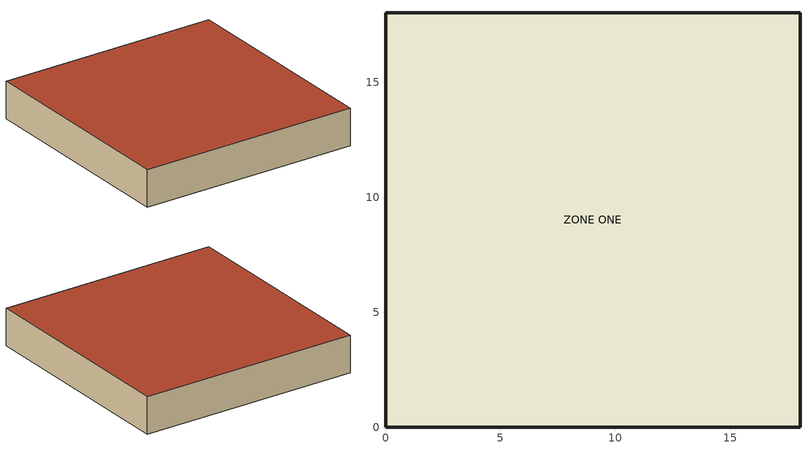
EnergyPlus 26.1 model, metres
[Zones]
ZONE ONE
 floor adiabatic (FLOOR): 18.03,0 0,0 0,18.03 18.03,18.03 z0
 wall outside (R13WALL): 0,0 18.03,0 18.03,18.03 0,18.03 0,0 z0:3.05
 roof outside (ROOF31): 0,18.03 0,0 18.03,0 18.03,18.03 z3.05
[Building]
Residential Heat Pump Demo: North Axis {deg}=0; Terrain=Suburbs; Loads Convergence Tolerance Value {W}=0.04; Temperature Convergence Tolerance Value {deltaC}=0.004; Solar Distribution=MinimalShadowing; Maximum Number of Warmup Days=30; Minimum Number of Warmup Days=6
[Site:Location]
Denver Centennial  Golden   N_CO_USA Design_Conditions: Latitude {deg}=39.74; Longitude {deg}=-105.18; Time Zone {hr}=-7; Elevation {m}=1829
[SizingPeriod:DesignDay] Day of Month=21; Humidity Condition Type=Wetbulb; Barometric Pressure {Pa}=81198; Rain Indicator=No; Snow Indicator=No; Daylight Saving Time Indicator=No; Solar Model Indicator=ASHRAEClearSky
Name | Month | Day Type | Maximum Dry-Bulb Temperature {C} | Daily Dry-Bulb Temperature Range {deltaC} | Wetbulb or DewPoint at Maximum Dry-Bulb {C} | Wind Speed {m/s} | Wind Direction {deg} | Sky Clearness
Denver Centennial  Golden   N Ann Htg 99% Condns DB | 12 | WinterDesignDay | -15.5 | 0 | -15.5 | 3 | 340 | 0
Denver Centennial  Golden   N Ann Clg 1% Condns DB=>MWB | 7 | SummerDesignDay | 32 | 15.2 | 15.5 | 4.9 | 0 | 1
[Material:NoMass] Roughness=Rough; Thermal Absorptance=0.9; Solar Absorptance=0.75; Visible Absorptance=0.75
Name | Thermal Resistance {m2-K/W}
R13LAYER | 2.290965
R31LAYER | 5.456
[Material] Thermal Absorptance=0.9
Name | Roughness | Thickness {m} | Conductivity {W/m-K} | Density {kg/m3} | Specific Heat {J/kg-K} | Solar Absorptance | Visible Absorptance
C5 - 4 IN HW CONCRETE | MediumRough | 0.101498 | 1.729577 | 2242.585 | 836.8 | 0.65 | 0.65
Wood Furniture | MediumSmooth | 0.05 | 0.15 | 608 | 1630 | 0.7 | 0.7
[Construction]
R13WALL: R13LAYER
FLOOR: C5 - 4 IN HW CONCRETE
ROOF31: R31LAYER
FurnitureConstruction: Wood Furniture
[Zone]
ZONE ONE: Type=1; Multiplier=1; Ceiling Height {m}=3.05; Volume {m3}=991.4967
[InternalMass]
ZONE ONE Furniture: Construction=FurnitureConstruction; Zone or ZoneList=ZONE ONE; Surface Area {m2}=650.16
[People]
ZONE ONE People: Zone or ZoneList or Space or SpaceList=ZONE ONE; Number of People Schedule=OCCUPY; Number of People Calculation Method=People; Number of People=4; Fraction Radiant=0.3; Activity Level Schedule=ActivityLevel
[Lights]
ZONE ONE Lights: Zone or ZoneList or Space or SpaceList=ZONE ONE; Schedule=RESIDENTIAL_LIGHTS; Design Level Calculation Method=Watts/Area; Watts per Floor Area {W/m2}=2; Return Air Fraction=0; Fraction Radiant=0.7; Fraction Visible=0.2; Fraction Replaceable=0
[ElectricEquipment]
ZONE ONE Equip: Zone or ZoneList or Space or SpaceList=ZONE ONE; Schedule=RESIDENTIAL_PLUGS; Design Level Calculation Method=Watts/Area; Watts per Floor Area {W/m2}=2.5; Fraction Latent=0; Fraction Radiant=0.3; Fraction Lost=0
[ZoneInfiltration:DesignFlowRate]
ZONE ONE Infil: Zone or ZoneList=ZONE ONE; Schedule=ALWAYS_ON; Design Flow Rate Calculation Method=Flow/Zone; Design Flow Rate {m3/s}=0.137708; Constant Term Coefficient=1; Temperature Term Coefficient=0; Velocity Term Coefficient=0; Velocity Squared Term Coefficient=0
[ZoneControl:Thermostat]
ZONE ONE Thermostat: Zone or ZoneList=ZONE ONE; Control Type Schedule=CONTROL TYPE; Control 1=DualSetPoint
[ThermostatSetpoint:DualSetpoint]
DualSetPoint: Heating Setpoint Temperature Schedule=HEAT SETPOINT; Cooling Setpoint Temperature Schedule=COOL SETPOINT
[Zone equipment]
ZONE ONE: ZONE ONE PTHP
[ZoneHVAC:PackagedTerminalHeatPump]
ZONE ONE PTHP: Availability Schedule=ALWAYS_ON; Cooling Supply Air Flow Rate {m3/s}=0.944; Heating Supply Air Flow Rate {m3/s}=0.944; Cooling Outdoor Air Flow Rate {m3/s}=0.05; Heating Outdoor Air Flow Rate {m3/s}=0.05; No Load Outdoor Air Flow Rate {m3/s}=0; Supply Air Fan=ZONE ONE PTHP Fan; Heating Coil=Carrier 50EZ060 Heating; Heating Convergence Tolerance=0.001; Cooling Coil=Carrier 50EZ060 Cooling; Cooling Convergence Tolerance=0.001; Supplemental Heating Coil=ZONE ONE Sup Heater; Maximum Supply Air Temperature from Supplemental Heater {C}=50; Maximum Outdoor Dry-Bulb Temperature for Supplemental Heater Operation {C}=21; Fan Placement=BlowThrough; Supply Air Fan Operating Mode Schedule=FAN MODE
[Fan:SystemModel]
ZONE ONE PTHP Fan: Availability Schedule=ALWAYS_ON; Design Maximum Air Flow Rate {m3/s}=0.944; Speed Control Method=Discrete; Electric Power Minimum Flow Rate Fraction=0; Design Pressure Rise {Pa}=75; Motor Efficiency=0.9; Motor In Air Stream Fraction=1; Design Electric Power Consumption {W}=AUTOSIZE; Design Power Sizing Method=TotalEfficiencyAndPressure; Fan Total Efficiency=0.5; Electric Power Function of Flow Fraction Curve=PTHPFanPowerCurve
[Coil:Cooling:DX:SingleSpeed]
Carrier 50EZ060 Cooling: Availability Schedule=ALWAYS_ON; Gross Rated Total Cooling Capacity {W}=17716.3; Gross Rated Sensible Heat Ratio=0.75; Gross Rated Cooling COP {W/W}=4.05; Rated Air Flow Rate {m3/s}=0.944; Total Cooling Capacity Function of Temperature Curve=Carrier 50EZ060 Cooling CapFTemp; Total Cooling Capacity Function of Flow Fraction Curve=Carrier 50EZ060 Cooling CapFFF; Energy Input Ratio Function of Temperature Curve=Carrier 50EZ060 Cooling EIRFTemp; Energy Input Ratio Function of Flow Fraction Curve=Carrier 50EZ060 Cooling EIRFFF; Part Load Fraction Correlation Curve=Carrier 50EZ060 Cooling PLFFPLR
[Coil:Heating:DX:SingleSpeed]
Carrier 50EZ060 Heating: Availability Schedule=ALWAYS_ON; Gross Rated Heating Capacity {W}=17303.1; Gross Rated Heating COP {W/W}=4.5; Rated Air Flow Rate {m3/s}=0.944; Heating Capacity Function of Temperature Curve=Carrier 50EZ060 Heating CapFTemp; Heating Capacity Function of Flow Fraction Curve=Carrier 50EZ060 Heating CapFFF; Energy Input Ratio Function of Temperature Curve=Carrier 50EZ060 Heating EIRFTemp; Energy Input Ratio Function of Flow Fraction Curve=Carrier 50EZ060 Heating EIRFFF; Part Load Fraction Correlation Curve=Carrier 50EZ060 Heating PLFFPLR; Minimum Outdoor Dry-Bulb Temperature for Compressor Operation {C}=-5; Maximum Outdoor Dry-Bulb Temperature for Defrost Operation {C}=5; Crankcase Heater Capacity {W}=200; Maximum Outdoor Dry-Bulb Temperature for Crankcase Heater Operation {C}=10; Defrost Strategy=Resistive; Defrost Control=Timed; Defrost Time Period Fraction=0.166667; Resistive Defrost Heater Capacity {W}=10000
[Coil:Heating:Electric]
ZONE ONE Sup Heater: Availability Schedule=ALWAYS_ON; Efficiency=1; Nominal Capacity {W}=10000
[Schedule:Compact]
ALWAYS_ON: Through: 12/31, For: AllDays, Until: 24:00, 1
RESIDENTIAL_LIGHTS: Through: 12/31, For: AllDays, Until: 06:00, 0.05, Until: 09:00, 0.35, Until: 17:00, 0.1, Until: 22:00, 0.9, Until: 24:00, 0.35
RESIDENTIAL_PLUGS: Through: 12/31, For: AllDays, Until: 06:00, 0.25, Until: 09:00, 0.45, Until: 17:00, 0.4, Until: 22:00, 0.85, Until: 24:00, 0.5
OCCUPY: Through: 12/31, For: WeekDays SummerDesignDay, Until: 07:00, 1, Until: 09:00, 0.5, Until: 17:00, 0.25, Until: 22:00, 0.9, Until: 24:00, 1, For: Weekends WinterDesignDay Holidays AllOtherDays, Until: 24:00, 1
HEAT SETPOINT: Through: 12/31, For: AllDays, Until: 24:00, 21.6667
COOL SETPOINT: Through: 12/31, For: AllDays, Until: 24:00, 22.7778
CONTROL TYPE: Through: 12/31, For: AllDays, Until: 24:00, 4
FAN MODE: Through: 12/31, For: AllDays, Until: 24:00, 0
ActivityLevel: Through: 12/31, For: AllDays, Until: 24:00, 120
[Curve:Cubic]
PTHPFanPowerCurve: Coefficient1 Constant=0; Coefficient2 x=0.027411; Coefficient3 x**2=0.00874; Coefficient4 x**3=0.969563; Minimum Value of x=0.5; Maximum Value of x=1.5; Minimum Curve Output=0.01; Maximum Curve Output=1.5
[Curve:Biquadratic] Input Unit Type for X=Temperature; Input Unit Type for Y=Temperature; Output Unit Type=Dimensionless
Name | Coefficient1 Constant | Coefficient2 x | Coefficient3 x**2 | Coefficient4 y | Coefficient5 y**2 | Coefficient6 x*y | Minimum Value of x | Maximum Value of x | Minimum Value of y | Maximum Value of y | Minimum Curve Output | Maximum Curve Output
Carrier 50EZ060 Cooling CapFTemp | 1.59259 | -0.0627878 | 0.00275641 | 7.04e-05 | -5.64877e-05 | -0.000510094 | 13.89 | 22.22 | 23.89 | 51.67 | 0.7064 | 1.2447
Carrier 50EZ060 Cooling EIRFTemp | -0.113663 | 0.102662 | -0.00287329 | -0.0180276 | 0.000913792 | -0.000418227 | 13.89 | 22.22 | 23.89 | 51.67 | 0.6324 | 2.0053
Carrier 50EZ060 Heating CapFTemp | 0.823686 | -0.000777424 | -5.76211e-05 | 0.0238676 | 0.000286608 | -2.2314e-06 | 18.33 | 23.89 | -23.33 | 15.56 | 0.3425 | 1.19
Carrier 50EZ060 Heating EIRFTemp | 0.693242 | 0.0146398 | 0.000467034 | -0.00442469 | 0.000557486 | -0.00120673 | 18.33 | 23.89 | -23.33 | 15.56 | 0.8505 | 2.4664
[Curve:Quadratic]
Name | Coefficient1 Constant | Coefficient2 x | Coefficient3 x**2 | Minimum Value of x | Maximum Value of x | Minimum Curve Output | Maximum Curve Output | Input Unit Type for X | Output Unit Type
Carrier 50EZ060 Cooling CapFFF | 0.75716 | 0.375178 | -0.132338 | 0.875 | 1.125 | 0.9841 | 1.0117 | Dimensionless | Dimensionless
Carrier 50EZ060 Cooling EIRFFF | 0.988756 | -0.0409636 | 0.0522078 | 0.875 | 1.125 | 0.9929 | 1.0087 | Dimensionless | Dimensionless
Carrier 50EZ060 Cooling PLFFPLR; Carrier 50EZ060 Heating PLFFPLR | 0.85 | 0.15 | 0 | 0 | 1
Carrier 50EZ060 Heating CapFFF | 0.742625 | 0.466039 | -0.208664 | 0.875 | 1.125 | 0.9907 | 1.0028 | Dimensionless | Dimensionless
Carrier 50EZ060 Heating EIRFFF | 1.76784 | -1.3737 | 0.605859 | 0.875 | 1.125 | 0.9892 | 1.0297 | Dimensionless | Dimensionless
